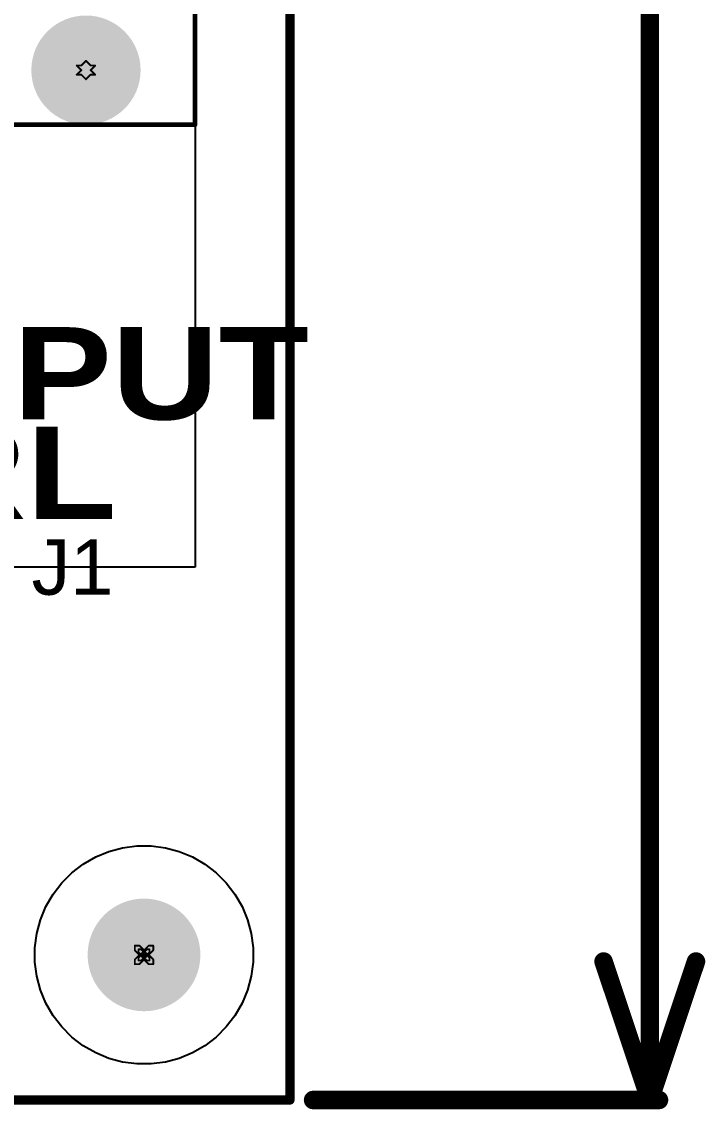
# Model space of a CAD drawing. Header units: inches. Extents: x -0.8 to 10.9, y -0.2 to 6.3.
# Drawn here: x 1.521 to 2.26, y -0.167 to 1.01 of the extents above; entities that cross this region are included whole.
import ezdxf

# ---------------------------------------------------------------- set-up
doc = ezdxf.new("R2010")
doc.units = ezdxf.units.IN
doc.header["$MEASUREMENT"] = 0
for name, color, linetype in [('Board Outline', 216, 'Continuous'), ('Bottom Layer', 5, 'Continuous'), ('Bottom Solder', 6, 'Continuous'), ('Dimensions', 6, 'Continuous'), ('Drill Drawing', 1, 'Continuous'), ('Multi-Layer', 9, 'Continuous'), ('Pad Holes', 156, 'Continuous'), ('Top Layer', 1, 'Continuous'), ('Top Overlay', 2, 'Continuous'), ('Top Solder', 216, 'Continuous')]:
    doc.layers.add(name, color=color, linetype=linetype)
doc.styles.add('Arial', font='', dxfattribs={"height": 0.2})
doc.styles.add('Arial Black_Bold', font='', dxfattribs={"height": 0.2})
doc.styles.get('Arial').set_extended_font_data('Arial')
doc.styles.get('Arial Black_Bold').set_extended_font_data('Arial Black', bold=True)

# ---------------------------------------------------------------- blocks, each defined once
blk = doc.blocks.new('MMKP473J2J1001_11')
at = {"layer": 'Bottom Layer'}
h = blk.add_hatch(color=5, dxfattribs=at)
edge = h.paths.add_edge_path()
edge.add_arc((-0.19685, 0), 0.05512, 0, 360)
h = blk.add_hatch(color=5, dxfattribs=at)
edge = h.paths.add_edge_path()
edge.add_arc((0.19685, 0), 0.05512, 0, 360)
at = {"layer": 'Bottom Solder'}
h = blk.add_hatch(color=6, dxfattribs=at)
edge = h.paths.add_edge_path()
edge.add_arc((-0.19685, 0), 0.05912, 0, 360)
h = blk.add_hatch(color=6, dxfattribs=at)
edge = h.paths.add_edge_path()
edge.add_arc((0.19685, 0), 0.05912, 0, 360)
at = {"layer": 'Multi-Layer'}
h = blk.add_hatch(color=9, dxfattribs=at)
edge = h.paths.add_edge_path()
edge.add_arc((-0.19685, 0), 0.05512, 0, 360)
h = blk.add_hatch(color=9, dxfattribs=at)
edge = h.paths.add_edge_path()
edge.add_arc((0.19685, 0), 0.05512, 0, 360)
at = {"layer": 'Pad Holes'}
h = blk.add_hatch(color=7, dxfattribs=at)
edge = h.paths.add_edge_path()
edge.add_arc((-0.19685, 0), 0.01969, 0, 360)
h = blk.add_hatch(color=7, dxfattribs=at)
edge = h.paths.add_edge_path()
edge.add_arc((0.19685, 0), 0.01969, 0, 360)
at = {"layer": 'Top Layer'}
h = blk.add_hatch(color=1, dxfattribs=at)
edge = h.paths.add_edge_path()
edge.add_arc((-0.19685, 0), 0.05512, 0, 360)
h = blk.add_hatch(color=1, dxfattribs=at)
edge = h.paths.add_edge_path()
edge.add_arc((0.19685, 0), 0.05512, 0, 360)
at = {"layer": 'Top Solder'}
h = blk.add_hatch(color=216, dxfattribs=at)
edge = h.paths.add_edge_path()
edge.add_arc((-0.19685, 0), 0.05912, 0, 360)
h = blk.add_hatch(color=216, dxfattribs=at)
edge = h.paths.add_edge_path()
edge.add_arc((0.19685, 0), 0.05912, 0, 360)
at = {"layer": 'Top Overlay'}
for points in [[(0.25591, 0.11811, 0.005, 0.005, 0), (-0.2559, 0.11811, 0.005, 0.005, 0)], [(-0.2559, -0.11811, 0.005, 0.005, 0), (-0.2559, 0.11811, 0.005, 0.005, 0)], [(0.25591, -0.11811, 0.005, 0.005, 0), (0.25591, 0.11811, 0.005, 0.005, 0)], [(0.25591, -0.11811, 0.005, 0.005, 0), (-0.2559, -0.11811, 0.005, 0.005, 0)]]:
    blk.add_lwpolyline(points, format="xyseb", dxfattribs=at)
for points in [[(-0.25715, 0.11811, 0.0025, 0.0025, 1), (-0.25465, 0.11811, 0.0025, 0.0025, 1)], [(-0.25715, 0.11811, 0.0025, 0.0025, 1), (-0.25465, 0.11811, 0.0025, 0.0025, 1)], [(0.25466, 0.11811, 0.0025, 0.0025, 1), (0.25716, 0.11811, 0.0025, 0.0025, 1)], [(0.25466, 0.11811, 0.0025, 0.0025, 1), (0.25716, 0.11811, 0.0025, 0.0025, 1)], [(-0.25715, -0.11811, 0.0025, 0.0025, 1), (-0.25465, -0.11811, 0.0025, 0.0025, 1)], [(-0.25715, -0.11811, 0.0025, 0.0025, 1), (-0.25465, -0.11811, 0.0025, 0.0025, 1)], [(0.25466, -0.11811, 0.0025, 0.0025, 1), (0.25716, -0.11811, 0.0025, 0.0025, 1)], [(0.25466, -0.11811, 0.0025, 0.0025, 1), (0.25716, -0.11811, 0.0025, 0.0025, 1)]]:
    blk.add_lwpolyline(points, format="xyseb", close=True, dxfattribs=at)

msp = doc.modelspace()

# ---------------------------------------------------------------- hatches: boundary and pattern name
at = {"layer": 'Bottom Solder'}
h = msp.add_hatch(color=6, dxfattribs=at)
edge = h.paths.add_edge_path()
edge.add_arc((1.6528, 0), 0.004, 0, 360)
at = {"layer": 'Pad Holes'}
h = msp.add_hatch(color=7, dxfattribs=at)
edge = h.paths.add_edge_path()
edge.add_arc((1.6528, 0), 0.061, 0, 360)
at = {"layer": 'Top Solder'}
h = msp.add_hatch(color=216, dxfattribs=at)
edge = h.paths.add_edge_path()
edge.add_arc((1.6528, 0), 0.004, 0, 360)

# ---------------------------------------------------------------- linework, layer by layer
at = {"layer": 'Board Outline'}
for points in [[(1.8107, -0.1571, 0.01, 0.01, 0), (1.8107, 4.1736, 0.01, 0.01, 0)], [(-0.1578, -0.1571, 0.01, 0.01, 0), (1.8107, -0.1571, 0.01, 0.01, 0)]]:
    msp.add_lwpolyline(points, format="xyseb", dxfattribs=at)
msp.add_lwpolyline([(1.8082, -0.1571, 0.005, 0.005, 1), (1.8132, -0.1571, 0.005, 0.005, 1)], format="xyseb", close=True, dxfattribs=at)
msp.add_lwpolyline([(1.8082, -0.1571, 0.005, 0.005, 1), (1.8132, -0.1571, 0.005, 0.005, 1)], format="xyseb", close=True, dxfattribs=at)
at = {"layer": 'Bottom Layer'}
for p, q in [((1.7081, 1.0941), (1.7081, 0.42)), ((1.7081, 0.42), (1.1544, 0.42)), ((1.6297, 0.1161), (1.6451, 0.1181)), ((1.6451, 0.1181), (1.6528, 0.1181)), ((1.6528, 0.1181), (1.6605, 0.1181)), ((1.6605, 0.1181), (1.6759, 0.1161)), ((1.587, 0.0984), (1.6005, 0.1062)), ((1.6005, 0.1062), (1.6148, 0.1121)), ((1.6148, 0.1121), (1.6297, 0.1161)), ((1.6759, 0.1161), (1.6909, 0.1121)), ((1.6909, 0.1121), (1.7052, 0.1062)), ((1.7052, 0.1062), (1.7186, 0.0984)), ((1.5748, 0.089), (1.587, 0.0984)), ((1.7186, 0.0984), (1.7308, 0.089)), ((1.5638, 0.078), (1.5748, 0.089)), ((1.7308, 0.089), (1.7418, 0.078)), ((1.5544, 0.0658), (1.5638, 0.078)), ((1.7418, 0.078), (1.7512, 0.0658)), ((1.5466, 0.0524), (1.5544, 0.0658)), ((1.7512, 0.0658), (1.759, 0.0524)), ((1.5407, 0.038), (1.5466, 0.0524)), ((1.759, 0.0524), (1.7649, 0.038)), ((1.5367, 0.0231), (1.5407, 0.038)), ((1.7649, 0.038), (1.7689, 0.0231)), ((1.5347, 0.0077), (1.5367, 0.0231)), ((1.7689, 0.0231), (1.7709, 0.0077)), ((1.5347, 0), (1.5347, 0.0077)), ((1.5347, -0.0077), (1.5347, 0)), ((1.7709, 0.0077), (1.7709, 0)), ((1.7709, 0), (1.7709, 0)), ((1.7709, 0), (1.7709, -0.0077)), ((1.5367, -0.0231), (1.5347, -0.0077)), ((1.7709, -0.0077), (1.7689, -0.0231)), ((1.5407, -0.038), (1.5367, -0.0231)), ((1.7689, -0.0231), (1.7649, -0.038)), ((1.5466, -0.0524), (1.5407, -0.038)), ((1.7649, -0.038), (1.759, -0.0524)), ((1.5544, -0.0658), (1.5466, -0.0524)), ((1.759, -0.0524), (1.7512, -0.0658)), ((1.5638, -0.078), (1.5544, -0.0658)), ((1.7512, -0.0658), (1.7418, -0.078)), ((1.5748, -0.089), (1.5638, -0.078)), ((1.7418, -0.078), (1.7308, -0.089)), ((1.587, -0.0984), (1.5748, -0.089)), ((1.7308, -0.089), (1.7186, -0.0984)), ((1.6005, -0.1062), (1.587, -0.0984)), ((1.7186, -0.0984), (1.7052, -0.1062)), ((1.6148, -0.1121), (1.6005, -0.1062)), ((1.6297, -0.1161), (1.6148, -0.1121)), ((1.6451, -0.1181), (1.6297, -0.1161)), ((1.6759, -0.1161), (1.6605, -0.1181)), ((1.6909, -0.1121), (1.6759, -0.1161)), ((1.7052, -0.1062), (1.6909, -0.1121)), ((1.6528, -0.1181), (1.6451, -0.1181)), ((1.6605, -0.1181), (1.6528, -0.1181))]:
    msp.add_line(p, q, dxfattribs=at)
at = {"layer": 'Dimensions'}
for points in [[(2.2, -0.1571, 0.02, 0.02, 0), (2.2, 1.59, 0.02, 0.02, 0)], [(2.15, -0.0071, 0.02, 0.02, 0), (2.2, -0.1571, 0.02, 0.02, 0)], [(2.2, -0.1571, 0.02, 0.02, 0), (2.25, -0.0071, 0.02, 0.02, 0)], [(1.8357, -0.1571, 0.02, 0.02, 0), (2.21, -0.1571, 0.02, 0.02, 0)]]:
    msp.add_lwpolyline(points, format="xyseb", dxfattribs=at)
for points in [[(2.145, -0.0071, 0.01, 0.01, 1), (2.155, -0.0071, 0.01, 0.01, 1)], [(2.245, -0.0071, 0.01, 0.01, 1), (2.255, -0.0071, 0.01, 0.01, 1)], [(1.8307, -0.1571, 0.01, 0.01, 1), (1.8407, -0.1571, 0.01, 0.01, 1)], [(2.195, -0.1571, 0.01, 0.01, 1), (2.205, -0.1571, 0.01, 0.01, 1)], [(2.195, -0.1571, 0.01, 0.01, 1), (2.205, -0.1571, 0.01, 0.01, 1)], [(2.195, -0.1571, 0.01, 0.01, 1), (2.205, -0.1571, 0.01, 0.01, 1)], [(2.205, -0.1571, 0.01, 0.01, 1), (2.215, -0.1571, 0.01, 0.01, 1)]]:
    msp.add_lwpolyline(points, format="xyseb", close=True, dxfattribs=at)
at = {"layer": 'Drill Drawing'}
for points in [[(1.585, 0.9631, 0.002, 0.002, 0), (1.59, 0.9681, 0.002, 0.002, 0)], [(1.59, 0.9681, 0.002, 0.002, 0), (1.595, 0.9631, 0.002, 0.002, 0)], [(1.58, 0.9631, 0.002, 0.002, 0), (1.585, 0.9581, 0.002, 0.002, 0)], [(1.58, 0.9631, 0.002, 0.002, 0), (1.585, 0.9631, 0.002, 0.002, 0)], [(1.58, 0.9532, 0.002, 0.002, 0), (1.585, 0.9581, 0.002, 0.002, 0)], [(1.58, 0.9532, 0.002, 0.002, 0), (1.585, 0.9532, 0.002, 0.002, 0)], [(1.585, 0.9532, 0.002, 0.002, 0), (1.59, 0.9482, 0.002, 0.002, 0)], [(1.59, 0.9482, 0.002, 0.002, 0), (1.595, 0.9532, 0.002, 0.002, 0)], [(1.595, 0.9631, 0.002, 0.002, 0), (1.6, 0.9631, 0.002, 0.002, 0)], [(1.595, 0.9581, 0.002, 0.002, 0), (1.6, 0.9631, 0.002, 0.002, 0)], [(1.595, 0.9581, 0.002, 0.002, 0), (1.6, 0.9532, 0.002, 0.002, 0)], [(1.595, 0.9532, 0.002, 0.002, 0), (1.6, 0.9532, 0.002, 0.002, 0)], [(1.6428, 0.005, 0.002, 0.002, 0), (1.6428, 0.01, 0.002, 0.002, 0)], [(1.6428, 0.01, 0.002, 0.002, 0), (1.6478, 0.01, 0.002, 0.002, 0)], [(1.6428, 0.005, 0.002, 0.002, 0), (1.6478, 0, 0.002, 0.002, 0)], [(1.6428, -0.005, 0.002, 0.002, 0), (1.6478, 0, 0.002, 0.002, 0)], [(1.6468, 0.003, 0.002, 0.002, 0), (1.6468, 0.006, 0.002, 0.002, 0)], [(1.6468, 0.006, 0.002, 0.002, 0), (1.6498, 0.006, 0.002, 0.002, 0)], [(1.6468, 0.003, 0.002, 0.002, 0), (1.6498, 0, 0.002, 0.002, 0)], [(1.6468, -0.003, 0.002, 0.002, 0), (1.6498, 0, 0.002, 0.002, 0)], [(1.6478, 0.01, 0.002, 0.002, 0), (1.6528, 0.005, 0.002, 0.002, 0)], [(1.6498, 0.006, 0.002, 0.002, 0), (1.6528, 0.003, 0.002, 0.002, 0)], [(1.6528, 0.005, 0.002, 0.002, 0), (1.6578, 0.01, 0.002, 0.002, 0)], [(1.6528, 0.003, 0.002, 0.002, 0), (1.6558, 0.006, 0.002, 0.002, 0)], [(1.6558, 0.006, 0.002, 0.002, 0), (1.6588, 0.006, 0.002, 0.002, 0)], [(1.6558, 0, 0.002, 0.002, 0), (1.6588, 0.003, 0.002, 0.002, 0)], [(1.6558, 0, 0.002, 0.002, 0), (1.6588, -0.003, 0.002, 0.002, 0)], [(1.6578, 0.01, 0.002, 0.002, 0), (1.6628, 0.01, 0.002, 0.002, 0)], [(1.6578, 0, 0.002, 0.002, 0), (1.6628, 0.005, 0.002, 0.002, 0)], [(1.6578, 0, 0.002, 0.002, 0), (1.6628, -0.005, 0.002, 0.002, 0)], [(1.6588, 0.003, 0.002, 0.002, 0), (1.6588, 0.006, 0.002, 0.002, 0)], [(1.6628, 0.005, 0.002, 0.002, 0), (1.6628, 0.01, 0.002, 0.002, 0)], [(1.6428, -0.01, 0.002, 0.002, 0), (1.6428, -0.005, 0.002, 0.002, 0)], [(1.6428, -0.01, 0.002, 0.002, 0), (1.6478, -0.01, 0.002, 0.002, 0)], [(1.6468, -0.006, 0.002, 0.002, 0), (1.6468, -0.003, 0.002, 0.002, 0)], [(1.6468, -0.006, 0.002, 0.002, 0), (1.6498, -0.006, 0.002, 0.002, 0)], [(1.6478, -0.01, 0.002, 0.002, 0), (1.6528, -0.005, 0.002, 0.002, 0)], [(1.6498, -0.006, 0.002, 0.002, 0), (1.6528, -0.003, 0.002, 0.002, 0)], [(1.6528, -0.003, 0.002, 0.002, 0), (1.6558, -0.006, 0.002, 0.002, 0)], [(1.6528, -0.005, 0.002, 0.002, 0), (1.6578, -0.01, 0.002, 0.002, 0)], [(1.6558, -0.006, 0.002, 0.002, 0), (1.6588, -0.006, 0.002, 0.002, 0)], [(1.6578, -0.01, 0.002, 0.002, 0), (1.6628, -0.01, 0.002, 0.002, 0)], [(1.6588, -0.006, 0.002, 0.002, 0), (1.6588, -0.003, 0.002, 0.002, 0)], [(1.6628, -0.01, 0.002, 0.002, 0), (1.6628, -0.005, 0.002, 0.002, 0)]]:
    msp.add_lwpolyline(points, format="xyseb", dxfattribs=at)
for points in [[(1.5895, 0.9681, 0.001, 0.001, 1), (1.5905, 0.9681, 0.001, 0.001, 1)], [(1.5895, 0.9681, 0.001, 0.001, 1), (1.5905, 0.9681, 0.001, 0.001, 1)], [(1.5795, 0.9631, 0.001, 0.001, 1), (1.5805, 0.9631, 0.001, 0.001, 1)], [(1.5795, 0.9631, 0.001, 0.001, 1), (1.5805, 0.9631, 0.001, 0.001, 1)], [(1.5795, 0.9532, 0.001, 0.001, 1), (1.5805, 0.9532, 0.001, 0.001, 1)], [(1.5795, 0.9532, 0.001, 0.001, 1), (1.5805, 0.9532, 0.001, 0.001, 1)], [(1.5845, 0.9631, 0.001, 0.001, 1), (1.5855, 0.9631, 0.001, 0.001, 1)], [(1.5845, 0.9631, 0.001, 0.001, 1), (1.5855, 0.9631, 0.001, 0.001, 1)], [(1.5845, 0.9581, 0.001, 0.001, 1), (1.5855, 0.9581, 0.001, 0.001, 1)], [(1.5845, 0.9581, 0.001, 0.001, 1), (1.5855, 0.9581, 0.001, 0.001, 1)], [(1.5845, 0.9532, 0.001, 0.001, 1), (1.5855, 0.9532, 0.001, 0.001, 1)], [(1.5845, 0.9532, 0.001, 0.001, 1), (1.5855, 0.9532, 0.001, 0.001, 1)], [(1.5945, 0.9631, 0.001, 0.001, 1), (1.5955, 0.9631, 0.001, 0.001, 1)], [(1.5945, 0.9631, 0.001, 0.001, 1), (1.5955, 0.9631, 0.001, 0.001, 1)], [(1.5945, 0.9581, 0.001, 0.001, 1), (1.5955, 0.9581, 0.001, 0.001, 1)], [(1.5945, 0.9581, 0.001, 0.001, 1), (1.5955, 0.9581, 0.001, 0.001, 1)], [(1.5945, 0.9532, 0.001, 0.001, 1), (1.5955, 0.9532, 0.001, 0.001, 1)], [(1.5945, 0.9532, 0.001, 0.001, 1), (1.5955, 0.9532, 0.001, 0.001, 1)], [(1.5995, 0.9631, 0.001, 0.001, 1), (1.6005, 0.9631, 0.001, 0.001, 1)], [(1.5995, 0.9631, 0.001, 0.001, 1), (1.6005, 0.9631, 0.001, 0.001, 1)], [(1.5995, 0.9532, 0.001, 0.001, 1), (1.6005, 0.9532, 0.001, 0.001, 1)], [(1.5995, 0.9532, 0.001, 0.001, 1), (1.6005, 0.9532, 0.001, 0.001, 1)], [(1.5895, 0.9482, 0.001, 0.001, 1), (1.5905, 0.9482, 0.001, 0.001, 1)], [(1.5895, 0.9482, 0.001, 0.001, 1), (1.5905, 0.9482, 0.001, 0.001, 1)], [(1.6423, 0.01, 0.001, 0.001, 1), (1.6433, 0.01, 0.001, 0.001, 1)], [(1.6423, 0.01, 0.001, 0.001, 1), (1.6433, 0.01, 0.001, 0.001, 1)], [(1.6423, 0.005, 0.001, 0.001, 1), (1.6433, 0.005, 0.001, 0.001, 1)], [(1.6423, 0.005, 0.001, 0.001, 1), (1.6433, 0.005, 0.001, 0.001, 1)], [(1.6463, 0.006, 0.001, 0.001, 1), (1.6473, 0.006, 0.001, 0.001, 1)], [(1.6463, 0.006, 0.001, 0.001, 1), (1.6473, 0.006, 0.001, 0.001, 1)], [(1.6463, 0.003, 0.001, 0.001, 1), (1.6473, 0.003, 0.001, 0.001, 1)], [(1.6463, 0.003, 0.001, 0.001, 1), (1.6473, 0.003, 0.001, 0.001, 1)], [(1.6473, 0.01, 0.001, 0.001, 1), (1.6483, 0.01, 0.001, 0.001, 1)], [(1.6473, 0.01, 0.001, 0.001, 1), (1.6483, 0.01, 0.001, 0.001, 1)], [(1.6473, 0, 0.001, 0.001, 1), (1.6483, 0, 0.001, 0.001, 1)], [(1.6473, 0, 0.001, 0.001, 1), (1.6483, 0, 0.001, 0.001, 1)], [(1.6493, 0.006, 0.001, 0.001, 1), (1.6503, 0.006, 0.001, 0.001, 1)], [(1.6493, 0.006, 0.001, 0.001, 1), (1.6503, 0.006, 0.001, 0.001, 1)], [(1.6493, 0, 0.001, 0.001, 1), (1.6503, 0, 0.001, 0.001, 1)], [(1.6493, 0, 0.001, 0.001, 1), (1.6503, 0, 0.001, 0.001, 1)], [(1.6523, 0.005, 0.001, 0.001, 1), (1.6533, 0.005, 0.001, 0.001, 1)], [(1.6523, 0.005, 0.001, 0.001, 1), (1.6533, 0.005, 0.001, 0.001, 1)], [(1.6523, 0.003, 0.001, 0.001, 1), (1.6533, 0.003, 0.001, 0.001, 1)], [(1.6523, 0.003, 0.001, 0.001, 1), (1.6533, 0.003, 0.001, 0.001, 1)], [(1.6553, 0.006, 0.001, 0.001, 1), (1.6563, 0.006, 0.001, 0.001, 1)], [(1.6553, 0.006, 0.001, 0.001, 1), (1.6563, 0.006, 0.001, 0.001, 1)], [(1.6553, 0, 0.001, 0.001, 1), (1.6563, 0, 0.001, 0.001, 1)], [(1.6553, 0, 0.001, 0.001, 1), (1.6563, 0, 0.001, 0.001, 1)], [(1.6573, 0.01, 0.001, 0.001, 1), (1.6583, 0.01, 0.001, 0.001, 1)], [(1.6573, 0.01, 0.001, 0.001, 1), (1.6583, 0.01, 0.001, 0.001, 1)], [(1.6573, 0, 0.001, 0.001, 1), (1.6583, 0, 0.001, 0.001, 1)], [(1.6573, 0, 0.001, 0.001, 1), (1.6583, 0, 0.001, 0.001, 1)], [(1.6583, 0.006, 0.001, 0.001, 1), (1.6593, 0.006, 0.001, 0.001, 1)], [(1.6583, 0.006, 0.001, 0.001, 1), (1.6593, 0.006, 0.001, 0.001, 1)], [(1.6583, 0.003, 0.001, 0.001, 1), (1.6593, 0.003, 0.001, 0.001, 1)], [(1.6583, 0.003, 0.001, 0.001, 1), (1.6593, 0.003, 0.001, 0.001, 1)], [(1.6623, 0.01, 0.001, 0.001, 1), (1.6633, 0.01, 0.001, 0.001, 1)], [(1.6623, 0.01, 0.001, 0.001, 1), (1.6633, 0.01, 0.001, 0.001, 1)], [(1.6623, 0.005, 0.001, 0.001, 1), (1.6633, 0.005, 0.001, 0.001, 1)], [(1.6623, 0.005, 0.001, 0.001, 1), (1.6633, 0.005, 0.001, 0.001, 1)], [(1.6423, -0.005, 0.001, 0.001, 1), (1.6433, -0.005, 0.001, 0.001, 1)], [(1.6423, -0.005, 0.001, 0.001, 1), (1.6433, -0.005, 0.001, 0.001, 1)], [(1.6423, -0.01, 0.001, 0.001, 1), (1.6433, -0.01, 0.001, 0.001, 1)], [(1.6423, -0.01, 0.001, 0.001, 1), (1.6433, -0.01, 0.001, 0.001, 1)], [(1.6463, -0.003, 0.001, 0.001, 1), (1.6473, -0.003, 0.001, 0.001, 1)], [(1.6463, -0.003, 0.001, 0.001, 1), (1.6473, -0.003, 0.001, 0.001, 1)], [(1.6463, -0.006, 0.001, 0.001, 1), (1.6473, -0.006, 0.001, 0.001, 1)], [(1.6463, -0.006, 0.001, 0.001, 1), (1.6473, -0.006, 0.001, 0.001, 1)], [(1.6473, -0.01, 0.001, 0.001, 1), (1.6483, -0.01, 0.001, 0.001, 1)], [(1.6473, -0.01, 0.001, 0.001, 1), (1.6483, -0.01, 0.001, 0.001, 1)], [(1.6493, -0.006, 0.001, 0.001, 1), (1.6503, -0.006, 0.001, 0.001, 1)], [(1.6493, -0.006, 0.001, 0.001, 1), (1.6503, -0.006, 0.001, 0.001, 1)], [(1.6523, -0.003, 0.001, 0.001, 1), (1.6533, -0.003, 0.001, 0.001, 1)], [(1.6523, -0.003, 0.001, 0.001, 1), (1.6533, -0.003, 0.001, 0.001, 1)], [(1.6523, -0.005, 0.001, 0.001, 1), (1.6533, -0.005, 0.001, 0.001, 1)], [(1.6523, -0.005, 0.001, 0.001, 1), (1.6533, -0.005, 0.001, 0.001, 1)], [(1.6553, -0.006, 0.001, 0.001, 1), (1.6563, -0.006, 0.001, 0.001, 1)], [(1.6553, -0.006, 0.001, 0.001, 1), (1.6563, -0.006, 0.001, 0.001, 1)], [(1.6573, -0.01, 0.001, 0.001, 1), (1.6583, -0.01, 0.001, 0.001, 1)], [(1.6573, -0.01, 0.001, 0.001, 1), (1.6583, -0.01, 0.001, 0.001, 1)], [(1.6583, -0.003, 0.001, 0.001, 1), (1.6593, -0.003, 0.001, 0.001, 1)], [(1.6583, -0.003, 0.001, 0.001, 1), (1.6593, -0.003, 0.001, 0.001, 1)], [(1.6583, -0.006, 0.001, 0.001, 1), (1.6593, -0.006, 0.001, 0.001, 1)], [(1.6583, -0.006, 0.001, 0.001, 1), (1.6593, -0.006, 0.001, 0.001, 1)], [(1.6623, -0.005, 0.001, 0.001, 1), (1.6633, -0.005, 0.001, 0.001, 1)], [(1.6623, -0.005, 0.001, 0.001, 1), (1.6633, -0.005, 0.001, 0.001, 1)], [(1.6623, -0.01, 0.001, 0.001, 1), (1.6633, -0.01, 0.001, 0.001, 1)], [(1.6623, -0.01, 0.001, 0.001, 1), (1.6633, -0.01, 0.001, 0.001, 1)]]:
    msp.add_lwpolyline(points, format="xyseb", close=True, dxfattribs=at)
at = {"layer": 'Multi-Layer'}
for p, q in [((1.6297, 0.1161), (1.6451, 0.1181)), ((1.6451, 0.1181), (1.6528, 0.1181)), ((1.6528, 0.1181), (1.6605, 0.1181)), ((1.6605, 0.1181), (1.6759, 0.1161)), ((1.587, 0.0984), (1.6005, 0.1062)), ((1.6005, 0.1062), (1.6148, 0.1121)), ((1.6148, 0.1121), (1.6297, 0.1161)), ((1.6759, 0.1161), (1.6909, 0.1121)), ((1.6909, 0.1121), (1.7052, 0.1062)), ((1.7052, 0.1062), (1.7186, 0.0984)), ((1.5748, 0.089), (1.587, 0.0984)), ((1.7186, 0.0984), (1.7308, 0.089)), ((1.5638, 0.078), (1.5748, 0.089)), ((1.7308, 0.089), (1.7418, 0.078)), ((1.5544, 0.0658), (1.5638, 0.078)), ((1.7418, 0.078), (1.7512, 0.0658)), ((1.5466, 0.0524), (1.5544, 0.0658)), ((1.7512, 0.0658), (1.759, 0.0524)), ((1.5407, 0.038), (1.5466, 0.0524)), ((1.759, 0.0524), (1.7649, 0.038)), ((1.5367, 0.0231), (1.5407, 0.038)), ((1.7649, 0.038), (1.7689, 0.0231)), ((1.5347, 0.0077), (1.5367, 0.0231)), ((1.7689, 0.0231), (1.7709, 0.0077)), ((1.5347, 0), (1.5347, 0.0077)), ((1.5347, -0.0077), (1.5347, 0)), ((1.7709, 0.0077), (1.7709, 0)), ((1.7709, 0), (1.7709, 0)), ((1.7709, 0), (1.7709, -0.0077)), ((1.5367, -0.0231), (1.5347, -0.0077)), ((1.7709, -0.0077), (1.7689, -0.0231)), ((1.5407, -0.038), (1.5367, -0.0231)), ((1.7689, -0.0231), (1.7649, -0.038)), ((1.5466, -0.0524), (1.5407, -0.038)), ((1.7649, -0.038), (1.759, -0.0524)), ((1.5544, -0.0658), (1.5466, -0.0524)), ((1.759, -0.0524), (1.7512, -0.0658)), ((1.5638, -0.078), (1.5544, -0.0658)), ((1.7512, -0.0658), (1.7418, -0.078)), ((1.5748, -0.089), (1.5638, -0.078)), ((1.7418, -0.078), (1.7308, -0.089)), ((1.587, -0.0984), (1.5748, -0.089)), ((1.7308, -0.089), (1.7186, -0.0984)), ((1.6005, -0.1062), (1.587, -0.0984)), ((1.7186, -0.0984), (1.7052, -0.1062)), ((1.6148, -0.1121), (1.6005, -0.1062)), ((1.6297, -0.1161), (1.6148, -0.1121)), ((1.6451, -0.1181), (1.6297, -0.1161)), ((1.6759, -0.1161), (1.6605, -0.1181)), ((1.6909, -0.1121), (1.6759, -0.1161)), ((1.7052, -0.1062), (1.6909, -0.1121)), ((1.6528, -0.1181), (1.6451, -0.1181)), ((1.6605, -0.1181), (1.6528, -0.1181))]:
    msp.add_line(p, q, dxfattribs=at)

# ---------------------------------------------------------------- block references
at = {"rotation": 270}
msp.add_blockref('MMKP473J2J1001_11', (1.59, 1.155), dxfattribs=at)

# ---------------------------------------------------------------- texts
at = {"layer": 'Top Overlay', "style": 'Arial Black_Bold'}
for s, p in [('AC OUTPUT', (0.8985, 0.5798)), ('NTRL', (1.1969, 0.4721))]:
    msp.add_text(s, height=0.1, rotation=360, dxfattribs=at).set_placement(p)
at = {"layer": 'Top Overlay', "style": 'Arial'}
msp.add_text('J1', height=0.06, dxfattribs=at).set_placement((1.5311, 0.39))

doc.saveas('drawing.dxf')
